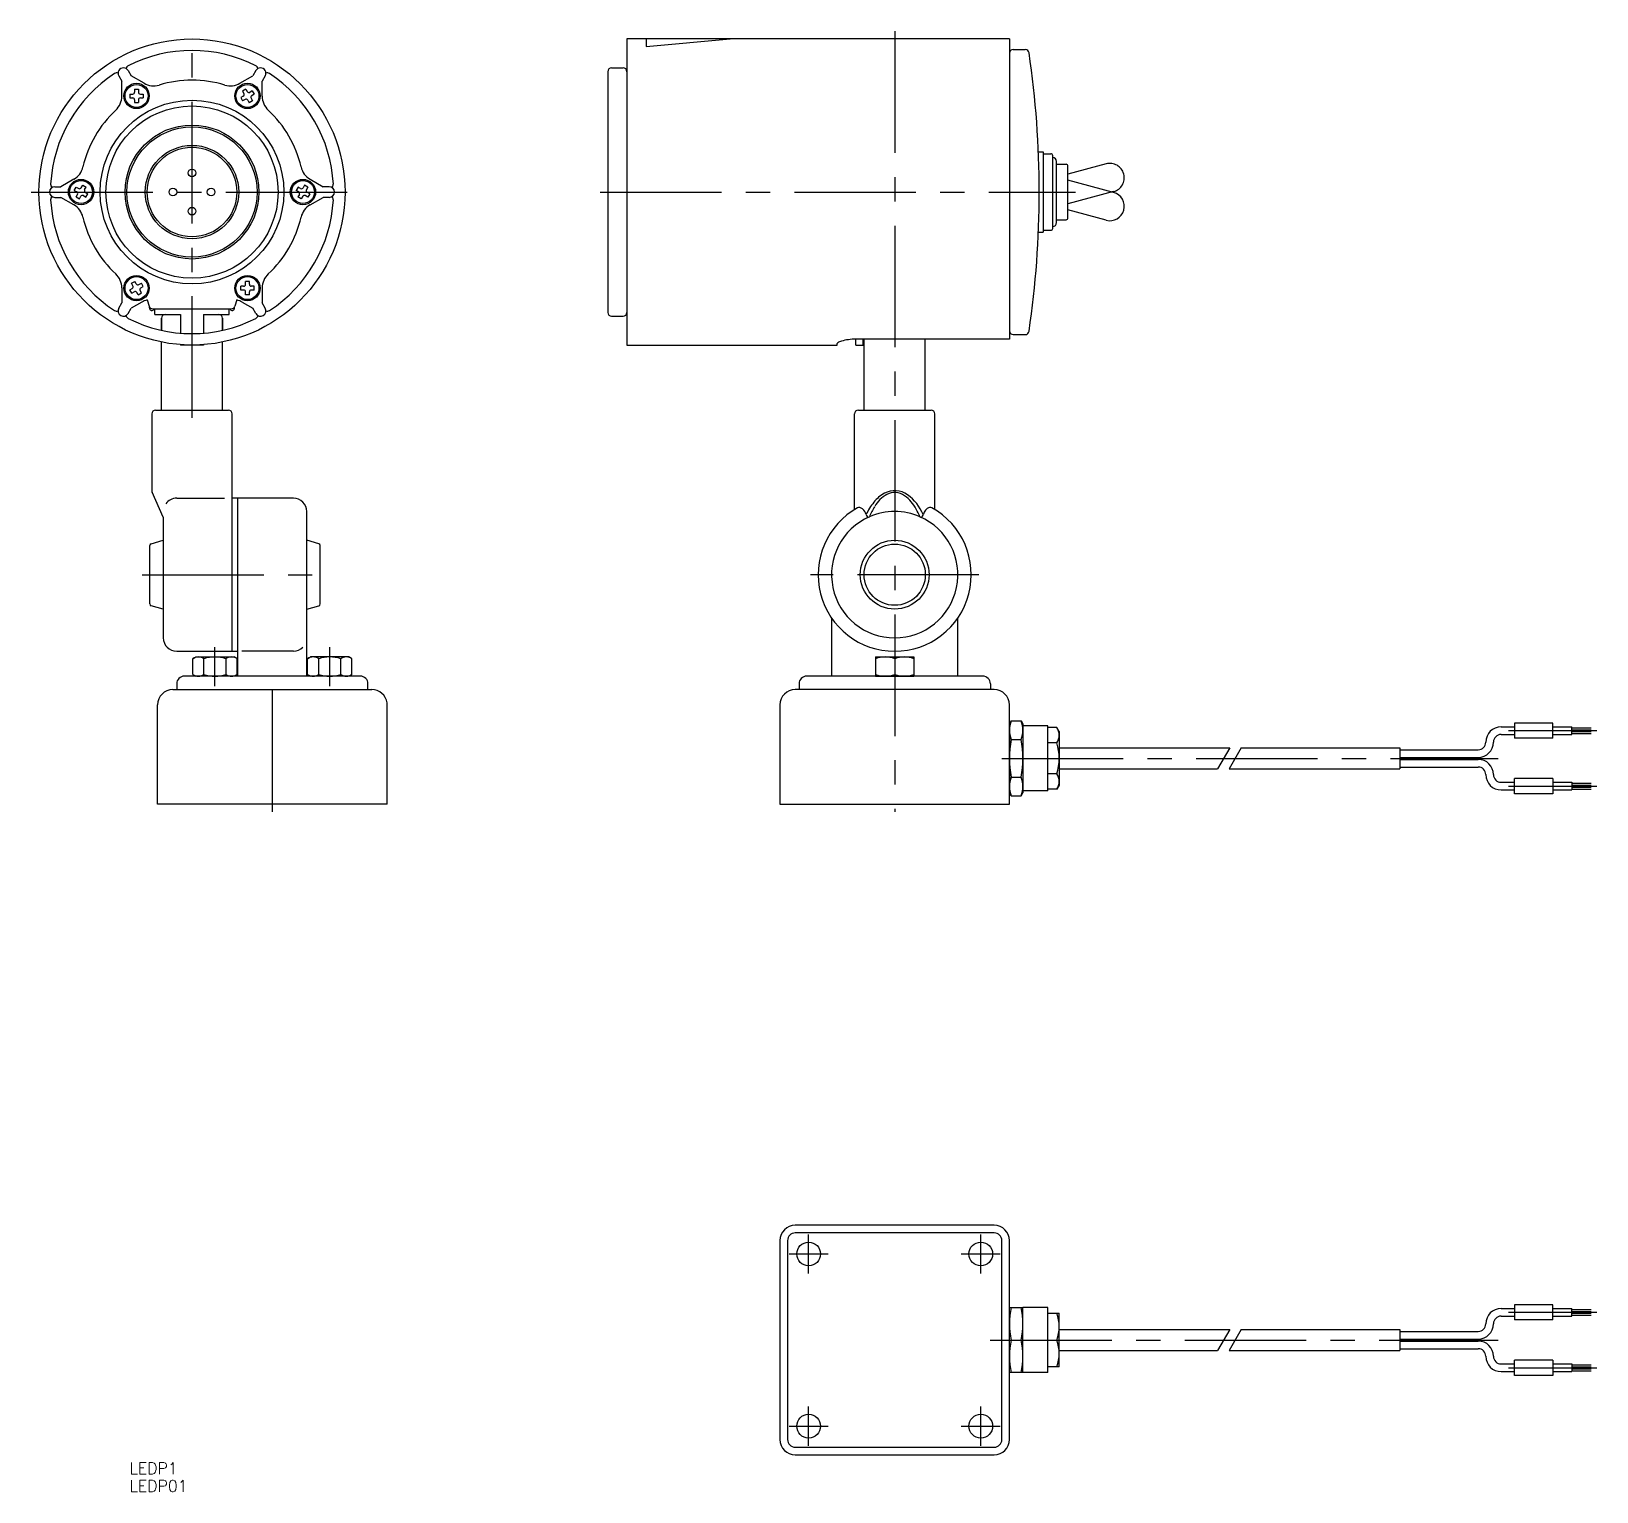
# Model space of a CAD drawing. Extents: x -226 to 183, y -178 to 204.
import ezdxf

# ---------------------------------------------------------------- set-up
doc = ezdxf.new("R2010")
doc.units = 0
doc.linetypes.add('CENTER', pattern=[50.8, 31.75, -6.35, 6.35, -6.35])
doc.linetypes.add('PHANTOM', pattern=[63.5, 31.75, -6.35, 6.35, -6.35, 6.35, -6.35])
doc.layers.get('0').update_dxf_attribs({"linetype": 'CONTINUOUS'})
doc.layers.add('CENTER', color=1, linetype='CENTER')
doc.styles.get("Standard").update_dxf_attribs({"font": 'txt.shx', "height": 3, "bigfont": 'bigfont.shx'})

# ---------------------------------------------------------------- blocks, each defined once
blk = doc.blocks.new('*U18')
at = {"color": 7, "linetype": 'CONTINUOUS'}
blk.add_text('LEDP1', height=3, dxfattribs=at).set_placement((-200, -173))
blk = doc.blocks.new('*U19')
at = {"color": 7, "linetype": 'CONTINUOUS'}
blk.add_text('LEDP01', height=3, dxfattribs=at).set_placement((-200, -177.62))

msp = doc.modelspace()

# ---------------------------------------------------------------- linework, layer by layer
at = {"color": 7, "linetype": 'CONTINUOUS'}
for p, q in [((30, 202), (-70, 202)), ((-70, 202), (-70, 122)), ((-65, 202), (-65, 200)), ((-65, 200), (-43, 202)), ((30, 202), (30, 123.54)), ((31, 199.25), (34.14, 199.25)), ((-202.81, 192.35), (-202.01, 190.96)), ((-200.38, 193.75), (-199.58, 192.36)), ((-196.21, 190.41), (-199.58, 192.36)), ((-171.13, 190.41), (-167.76, 192.36)), ((-166.96, 193.75), (-167.76, 192.36)), ((-164.53, 192.35), (-165.33, 190.96)), ((-75, 193.45), (-75, 130.55)), ((-74, 194.45), (-71, 194.45)), ((-202.01, 187.07), (-202.01, 190.96)), ((-198.67, 188.86), (-198.67, 188.11)), ((-198.67, 188.86), (-197.67, 188.86)), ((-197.67, 188.86), (-197.67, 188.11)), ((-169.61, 188.88), (-170.48, 188.38)), ((-170.48, 188.38), (-170.1, 187.73)), ((-169.61, 188.88), (-169.24, 188.23)), ((-167.91, 188.42), (-168.56, 188.05)), ((-167.91, 188.42), (-167.41, 187.56)), ((-165.33, 187.07), (-165.33, 190.96)), ((-199.92, 187.61), (-199.17, 187.61)), ((-199.92, 187.61), (-199.92, 186.61)), ((-199.92, 186.61), (-199.17, 186.61)), ((-198.67, 186.11), (-198.67, 185.36)), ((-198.67, 185.36), (-197.67, 185.36)), ((-197.67, 186.11), (-197.67, 185.36)), ((-197.17, 187.61), (-196.42, 187.61)), ((-197.17, 186.61), (-196.42, 186.61)), ((-196.42, 187.61), (-196.42, 186.61)), ((-170.29, 187.05), (-170.94, 186.67)), ((-170.94, 186.67), (-170.44, 185.81)), ((-169.79, 186.18), (-170.44, 185.81)), ((-169.1, 186), (-168.73, 185.35)), ((-167.86, 185.85), (-168.73, 185.35)), ((-168.24, 186.5), (-167.86, 185.85)), ((-167.41, 187.56), (-168.06, 187.18)), ((37.57, 172.5), (38.79, 172.5)), ((38.79, 172.5), (38.79, 151.5)), ((38.79, 172), (40.79, 172)), ((41.29, 152.5), (41.29, 171.5)), ((42.29, 154), (42.29, 170)), ((42.29, 169.25), (44.79, 169.25)), ((45.29, 155.25), (45.29, 168.75)), ((-214.55, 165.35), (-217.92, 163.4)), ((-212.6, 163.12), (-212.23, 163.77)), ((-212.23, 163.77), (-211.36, 163.27)), ((-154.23, 163.77), (-154.6, 163.12)), ((-153.36, 163.27), (-154.23, 163.77)), ((-152.79, 165.35), (-149.42, 163.4)), ((57.22, 161.88), (45.29, 165.08)), ((-219.52, 163.4), (-217.92, 163.4)), ((-219.52, 160.6), (-217.92, 160.6)), ((-214.55, 158.65), (-217.92, 160.6)), ((-214.44, 162.44), (-213.94, 163.31)), ((-214.44, 162.44), (-213.79, 162.07)), ((-213.98, 160.73), (-213.6, 161.38)), ((-213.98, 160.73), (-213.11, 160.23)), ((-213.94, 163.31), (-213.29, 162.93)), ((-213.11, 160.23), (-212.74, 160.88)), ((-212.06, 161.07), (-211.41, 160.69)), ((-211.74, 162.62), (-211.36, 163.27)), ((-211.56, 161.93), (-210.91, 161.56)), ((-211.41, 160.69), (-210.91, 161.56)), ((-155.94, 163.31), (-156.44, 162.44)), ((-155.79, 162.07), (-156.44, 162.44)), ((-155.6, 161.38), (-155.98, 160.73)), ((-155.11, 160.23), (-155.98, 160.73)), ((-155.29, 162.93), (-155.94, 163.31)), ((-154.74, 160.88), (-155.11, 160.23)), ((-153.41, 160.69), (-154.06, 161.07)), ((-153.36, 163.27), (-153.74, 162.62)), ((-152.91, 161.56), (-153.56, 161.93)), ((-152.91, 161.56), (-153.41, 160.69)), ((-152.79, 158.65), (-149.42, 160.6)), ((-147.82, 163.4), (-149.42, 163.4)), ((-147.82, 160.6), (-149.42, 160.6)), ((45.29, 155.25), (45.29, 158.25)), ((55.28, 154.64), (45.29, 157.31)), ((37.57, 151.5), (38.79, 151.5)), ((38.79, 152), (40.79, 152)), ((42.29, 154.75), (44.79, 154.75)), ((-202.01, 136.93), (-202.01, 133.04)), ((-199.94, 136.44), (-199.29, 136.82)), ((-199.44, 135.58), (-199.94, 136.44)), ((-199.48, 138.15), (-198.61, 138.65)), ((-199.1, 137.5), (-199.48, 138.15)), ((-199.44, 135.58), (-198.79, 135.95)), ((-198.24, 138), (-198.61, 138.65)), ((-197.73, 135.12), (-198.1, 135.77)), ((-197.73, 135.12), (-196.86, 135.62)), ((-197.56, 137.82), (-196.91, 138.19)), ((-196.86, 135.62), (-197.24, 136.27)), ((-197.06, 136.95), (-196.41, 137.33)), ((-196.41, 137.33), (-196.91, 138.19)), ((-170.17, 137.39), (-170.92, 137.39)), ((-170.92, 136.39), (-170.92, 137.39)), ((-170.17, 136.39), (-170.92, 136.39)), ((-169.67, 137.89), (-169.67, 138.64)), ((-168.67, 138.64), (-169.67, 138.64)), ((-169.67, 135.14), (-169.67, 135.89)), ((-168.67, 135.14), (-169.67, 135.14)), ((-168.67, 137.89), (-168.67, 138.64)), ((-168.67, 135.14), (-168.67, 135.89)), ((-167.42, 137.39), (-168.17, 137.39)), ((-167.42, 136.39), (-168.17, 136.39)), ((-167.42, 136.39), (-167.42, 137.39)), ((-165.33, 136.93), (-165.33, 133.04)), ((-202.81, 131.65), (-202.01, 133.04)), ((-200.38, 130.25), (-199.58, 131.64)), ((-196.8, 133.25), (-199.58, 131.64)), ((-195.42, 133.79), (-194.9, 132.19)), ((-194.66, 131.4), (-194.74, 131.88)), ((-193.95, 131.5), (-173.4, 131.5)), ((-193.42, 130), (-193.42, 131.5)), ((-173.92, 130), (-173.92, 131.5)), ((-172.61, 131.88), (-172.68, 131.4)), ((-171.92, 133.79), (-172.45, 132.19)), ((-170.54, 133.25), (-167.76, 131.64)), ((-166.96, 130.25), (-167.76, 131.64)), ((-164.53, 131.65), (-165.33, 133.04)), ((-193.42, 130), (-186.67, 130)), ((-191.67, 129), (-191.67, 125.88)), ((-191.67, 125.88), (-191.67, 129)), ((-186.67, 130), (-186.67, 125.12)), ((-180.67, 130), (-180.67, 125.12)), ((-180.67, 130), (-173.92, 130)), ((-175.67, 129), (-175.67, 125.88)), ((-175.67, 125.88), (-175.67, 129)), ((-74, 129.55), (-71, 129.55)), ((-191.67, 105), (-191.67, 122.81)), ((-175.67, 105), (-175.67, 122.81)), ((30, 123.54), (-10.2, 123.54)), ((-10.2, 122), (-10.2, 123.54)), ((-8, 123.54), (-8.2, 123.54)), ((-8.2, 122), (-8.2, 123.54)), ((-8, 105), (-8, 123.54)), ((8, 105), (8, 123.54)), ((31, 124.75), (34.14, 124.75)), ((-186.67, 122.11), (-186.67, 122)), ((-180.67, 122), (-186.67, 122)), ((-180.67, 122.11), (-180.67, 122)), ((-70, 122), (-15, 122)), ((-15, 122), (-15, 122.45)), ((-10.2, 122), (-8.2, 122)), ((-194.17, 104), (-194.17, 83.96)), ((-193.17, 105), (-174.17, 105)), ((-173.17, 42), (-173.17, 104)), ((-10.5, 79.02), (-10.5, 104)), ((-9.5, 105), (9.5, 105)), ((10.5, 79.02), (10.5, 104)), ((-191.17, 77.06), (-194.08, 83.55)), ((-187.67, 82), (-175.17, 82)), ((-157.17, 82), (-173.17, 82)), ((-173.17, 42), (-173.17, 82)), ((-171.67, 35.5), (-171.67, 82)), ((-153.67, 35.5), (-153.67, 78.5)), ((-191.17, 77.06), (-191.17, 45.5)), ((-194.67, 54.38), (-194.67, 69.62)), ((-194.31, 70.1), (-191.17, 71)), ((-150.53, 70.1), (-153.67, 71)), ((-150.17, 54.38), (-150.17, 69.62)), ((-191.17, 53), (-194.31, 53.9)), ((-153.67, 53), (-150.53, 53.9)), ((-16.5, 50.7), (-16.5, 35.5)), ((16.5, 35.5), (16.5, 50.7)), ((-187.67, 42), (-173.17, 42)), ((-173.17, 42), (-171.67, 42)), ((-157.17, 42), (-170.67, 42)), ((-183.45, 40.05), (-182.67, 40.5)), ((-183.45, 35.95), (-183.45, 40.05)), ((-182.67, 40.5), (-172.67, 40.5)), ((-180.56, 35.95), (-180.56, 40.05)), ((-174.78, 35.95), (-174.78, 40.05)), ((-171.9, 40.05), (-172.67, 40.5)), ((-171.9, 35.95), (-171.9, 40.05)), ((-153.45, 40.05), (-152.67, 40.5)), ((-153.45, 35.95), (-153.45, 40.05)), ((-142.67, 40.5), (-152.67, 40.5)), ((-150.56, 35.95), (-150.56, 40.05)), ((-144.78, 35.95), (-144.78, 40.05)), ((-141.9, 40.05), (-142.67, 40.5)), ((-141.9, 35.95), (-141.9, 40.05)), ((-5, 40.5), (-5, 35.5)), ((-5, 40.5), (5, 40.5)), ((0, 40.05), (0, 35.95)), ((5, 40.5), (5, 35.5)), ((-187.67, 33.5), (-187.67, 32)), ((-139.67, 35.5), (-185.67, 35.5)), ((-183.45, 35.95), (-182.67, 35.5)), ((-171.9, 35.95), (-172.67, 35.5)), ((-153.45, 35.95), (-152.67, 35.5)), ((-141.9, 35.95), (-142.67, 35.5)), ((-137.67, 32), (-137.67, 33.5)), ((-25, 33.5), (-25, 32)), ((23, 35.5), (-23, 35.5)), ((-5, 35.5), (5, 35.5)), ((25, 33.5), (25, 32)), ((-188.67, 32), (-136.67, 32)), ((26, 32), (-26, 32)), ((25, 32), (-25, 32)), ((-192.67, 2), (-192.67, 28)), ((-132.67, 2), (-132.67, 28)), ((-30, 28), (-30, 2)), ((30, 2), (30, 28)), ((30.48, 23.82), (30, 22.99)), ((30, 22.99), (30, 5.01)), ((30.48, 23.82), (33.02, 23.82)), ((33.02, 23.82), (33.5, 22.99)), ((33.5, 22.99), (33.5, 5.01)), ((40, 22.5), (33.5, 22.5)), ((40, 5.5), (40, 22.5)), ((40, 5.92), (40, 22.09)), ((42.38, 22.09), (40, 22.09)), ((43, 21), (42.38, 22.09)), ((43, 21), (43, 7)), ((158.5, 22.25), (162, 22.25)), ((172, 23.25), (162, 23.25)), ((162, 23.25), (162, 19.25)), ((172, 19.25), (172, 23.25)), ((172, 22.25), (177, 22.25)), ((177, 20.25), (177, 22.25)), ((177, 22), (182, 22)), ((177, 21.5), (182, 21.5)), ((177, 21), (182, 21)), ((177, 20.5), (182, 20.5)), ((30.48, 18.91), (33.02, 18.91)), ((42.38, 18.05), (40, 18.05)), ((43, 16.75), (87.59, 16.75)), ((90.59, 16.75), (132, 16.75)), ((132, 16.75), (132, 11.25)), ((158.5, 20.25), (162, 20.25)), ((172, 19.25), (162, 19.25)), ((172, 20.25), (177, 20.25)), ((132, 16.25), (152.5, 16.25)), ((132, 14.25), (152.5, 14.25)), ((132, 13.75), (152.5, 13.75)), ((30.48, 9.09), (33.02, 9.09)), ((42.38, 9.96), (40, 9.96)), ((43, 11.25), (84.41, 11.25)), ((87.41, 11.25), (132, 11.25)), ((132, 11.75), (152.5, 11.75)), ((162, 4.75), (162, 8.75)), ((172, 8.75), (162, 8.75)), ((172, 8.75), (172, 4.75)), ((30.48, 4.19), (30, 5.01)), ((30.48, 4.19), (33.02, 4.19)), ((33.02, 4.19), (33.5, 5.01)), ((40, 5.5), (33.5, 5.5)), ((42.38, 5.92), (40, 5.92)), ((43, 7), (42.38, 5.92)), ((158.5, 7.75), (162, 7.75)), ((158.5, 5.75), (162, 5.75)), ((172, 4.75), (162, 4.75)), ((172, 7.75), (177, 7.75)), ((172, 5.75), (177, 5.75)), ((177, 7.75), (177, 5.75)), ((177, 7.5), (182, 7.5)), ((177, 7), (182, 7)), ((177, 6.5), (182, 6.5)), ((177, 6), (182, 6)), ((-132.67, 2), (-192.67, 2)), ((-30, 2), (30, 2)), ((26, -108), (-26, -108)), ((26, -110), (-26, -110)), ((-30, -112), (-30, -164)), ((-28, -112), (-28, -164)), ((28, -164), (28, -112)), ((30, -164), (30, -112)), ((30, -146.5), (30, -129.5)), ((30, -129.5), (33.5, -129.5)), ((40, -129.5), (33.5, -129.5)), ((33.5, -146.5), (33.5, -129.5)), ((40, -146.5), (40, -129.5)), ((158.5, -129.75), (162, -129.75)), ((172, -128.75), (162, -128.75)), ((162, -128.75), (162, -132.75)), ((172, -132.75), (172, -128.75)), ((172, -129.75), (177, -129.75)), ((177, -131.75), (177, -129.75)), ((177, -130), (182, -130)), ((177, -130.5), (182, -130.5)), ((40, -145), (40, -131)), ((40, -131), (43, -131)), ((43, -145), (43, -131)), ((158.5, -131.75), (162, -131.75)), ((172, -132.75), (162, -132.75)), ((172, -131.75), (177, -131.75)), ((177, -131), (182, -131)), ((177, -131.5), (182, -131.5)), ((30.48, -138), (33.02, -138)), ((40, -138), (42.37, -138)), ((43, -135.25), (87.59, -135.25)), ((90.59, -135.25), (132, -135.25)), ((132, -135.25), (132, -140.75)), ((132, -135.75), (152.5, -135.75)), ((132, -137.75), (152.5, -137.75)), ((132, -138.25), (152.5, -138.25)), ((43, -140.75), (84.41, -140.75)), ((87.41, -140.75), (132, -140.75)), ((132, -140.25), (152.5, -140.25)), ((40, -146.5), (30, -146.5)), ((43, -145), (40, -145)), ((158.5, -144.25), (162, -144.25)), ((158.5, -146.25), (162, -146.25)), ((162, -147.25), (162, -143.25)), ((172, -143.25), (162, -143.25)), ((172, -147.25), (162, -147.25)), ((172, -143.25), (172, -147.25)), ((172, -144.25), (177, -144.25)), ((172, -146.25), (177, -146.25)), ((177, -144.25), (177, -146.25)), ((177, -144.5), (182, -144.5)), ((177, -145), (182, -145)), ((177, -145.5), (182, -145.5)), ((177, -146), (182, -146)), ((-26, -166), (26, -166)), ((-26, -168), (26, -168))]:
    msp.add_line(p, q, dxfattribs=at)
at = {"color": 3, "linetype": 'PHANTOM'}
for p, q in [((55.28, 169.36), (45.29, 166.69)), ((57.22, 162.12), (45.29, 158.92))]:
    msp.add_line(p, q, dxfattribs=at)
at = {"color": 3, "linetype": 'CONTINUOUS'}
for p, q in [((87.59, 16.75), (84.41, 11.25)), ((90.59, 16.75), (87.41, 11.25)), ((87.59, -135.25), (84.41, -140.75)), ((90.59, -135.25), (87.41, -140.75))]:
    msp.add_line(p, q, dxfattribs=at)
at = {"color": 7, "linetype": 'CONTINUOUS'}
for centre, radius in [((-183.67, 162), 40), ((-198.17, 187.11), 3.31), ((-198.17, 187.11), 3), ((-169.17, 187.11), 3.31), ((-169.17, 187.11), 3), ((-183.67, 162), 24), ((-183.67, 162), 22.5), ((-183.67, 162), 17.5), ((-183.67, 162), 17), ((-183.67, 162), 12.2), ((-183.67, 162), 11.7), ((-183.67, 167), 1), ((-212.67, 162), 3.31), ((-212.67, 162), 3), ((-154.67, 162), 3.31), ((-154.67, 162), 3), ((-188.67, 162), 1), ((-178.67, 162), 1), ((-183.67, 157), 1), ((-198.17, 136.89), 3.31), ((-198.17, 136.89), 3), ((-169.17, 136.89), 3.31), ((-169.17, 136.89), 3), ((0, 62), 9), ((0, 62), 8), ((-22.5, -115.5), 3.1), ((22.5, -115.5), 3.1), ((-22.5, -160.5), 3.1), ((22.5, -160.5), 3.1)]:
    msp.add_circle(centre, radius, dxfattribs=at)
for centre, radius, start, end in [((-183.67, 162), 37, 63.1847, 116.8153), ((31, 198.25), 1, 90, 180), ((34.14, 198.25), 1, 8.371, 90), ((-212.21, 162), 250, 351.629, 8.371), ((-183.67, 162), 37, 123.1847, 176.8153), ((-203.38, 192.13), 1, 67.7116, 123.1847), ((-201.6, 193.05), 1.4, 30, 210), ((-199.91, 194.13), 1, 116.8153, 172.2884), ((-167.43, 194.13), 1, 7.7116, 63.1847), ((-165.75, 193.05), 1.4, 330, 150), ((-163.97, 192.13), 1, 56.8153, 112.2884), ((-183.67, 162), 37, 3.1847, 56.8153), ((-74, 193.45), 1, 90, 180), ((-71, 193.45), 1, 0, 90), ((-193.71, 194.75), 5, 240, 287.048), ((-183.67, 162), 29.25, 72.952, 107.048), ((-173.63, 194.75), 5, 252.952, 300), ((-168.81, 188.48), 0.5, 210, 300), ((-207.01, 187.07), 5, 312.952, 0), ((-199.17, 188.11), 0.5, 270, 0), ((-199.17, 186.11), 0.5, 0, 90), ((-197.17, 188.11), 0.5, 180, 270), ((-197.17, 186.11), 0.5, 90, 180), ((-170.54, 187.48), 0.5, 300, 30), ((-169.54, 185.75), 0.5, 30, 120), ((-167.81, 186.75), 0.5, 120, 210), ((-160.33, 187.07), 5, 180, 227.048), ((-183.67, 162), 29.25, 132.952, 167.048), ((-183.67, 162), 29.25, 12.952, 47.048), ((40.79, 171.5), 0.5, 0, 90), ((-217.05, 169.68), 5, 300, 347.048), ((-150.29, 169.68), 5, 192.952, 240), ((41.29, 170), 1, 0, 90), ((44.79, 168.75), 0.5, 0, 90), ((-219.62, 164), 1, 176.8153, 232.2884), ((-147.73, 164), 1, 307.7116, 3.1847), ((-219.52, 162), 1.4, 90, 270), ((-219.62, 160), 1, 127.7116, 183.1847), ((-183.67, 162), 37, 183.1847, 236.8153), ((-214.04, 161.63), 0.5, 330, 60), ((-213.04, 163.37), 0.5, 240, 330), ((-212.31, 160.63), 0.5, 60, 150), ((-211.31, 162.37), 0.5, 150, 240), ((-183.67, 162), 37, 303.1847, 356.8153), ((-156.04, 161.63), 0.5, 330, 60), ((-155.04, 163.37), 0.5, 240, 330), ((-154.31, 160.63), 0.5, 60, 150), ((-153.31, 162.37), 0.5, 150, 240), ((-147.82, 162), 1.4, 270, 90), ((-147.73, 160), 1, 356.8153, 52.2884), ((56.25, 158.26), 3.75, 255, 75), ((-217.05, 154.32), 5, 12.952, 60), ((-150.29, 154.32), 5, 120, 167.048), ((-183.67, 162), 29.25, 192.952, 227.048), ((-183.67, 162), 29.25, 312.952, 347.048), ((40.79, 152.5), 0.5, 270, 0), ((41.29, 154), 1, 270, 0), ((44.79, 155.25), 0.5, 270, 0), ((-207.01, 136.93), 5, 0, 47.048), ((-160.33, 136.93), 5, 132.952, 180), ((-199.54, 137.25), 0.5, 300, 30), ((-198.54, 135.52), 0.5, 30, 120), ((-197.81, 138.25), 0.5, 210, 300), ((-196.81, 136.52), 0.5, 120, 210), ((-170.17, 137.89), 0.5, 270, 0), ((-170.17, 135.89), 0.5, 0, 90), ((-168.17, 137.89), 0.5, 180, 270), ((-168.17, 135.89), 0.5, 90, 180), ((-203.38, 131.87), 1, 236.8153, 292.2884), ((-201.6, 130.95), 1.4, 150, 330), ((-194.3, 128.92), 5, 102.9541, 120), ((-193.95, 132.5), 1, 198.1471, 270), ((-194.17, 131.5), 0.5, 191.8167, 0), ((-173.17, 131.5), 0.5, 180, 348.1833), ((-173.4, 132.5), 1, 270, 341.8529), ((-173.04, 128.92), 5, 60, 77.0459), ((-165.75, 130.95), 1.4, 210, 30), ((-163.97, 131.87), 1, 247.7116, 303.1847), ((-199.91, 129.87), 1, 187.7116, 243.1847), ((-183.67, 162), 37, 243.1847, 296.8153), ((-190.67, 129), 1, 90, 180), ((-176.67, 129), 1, 0, 90), ((-167.43, 129.87), 1, 296.8153, 352.2884), ((-74, 130.55), 1, 180, 270), ((-71, 130.55), 1, 270, 0), ((-13.34, 120.38), 2.73, 102.8389, 124.5798), ((-10.25, 109.58), 13.96, 89.8102, 105.3472), ((31, 125.75), 1, 180, 270), ((34.14, 125.75), 1, 270, 351.629), ((-14.72, 122.39), 0.285, 124.1482, 163.1009), ((-14.88, 122.45), 0.119, 168.49, 179.8965), ((-193.17, 104), 1, 90, 180), ((-174.17, 104), 1, 0, 90), ((-9.5, 104), 1, 90, 180), ((9.5, 104), 1, 0, 90), ((-193.17, 83.96), 1, 180, 210), ((-187.67, 78.5), 3.5, 90, 144.7575), ((-157.17, 78.5), 3.5, 0, 90), ((1.58, 75.42), 8.94, 118.6063, 141.9614), ((2.08, 75.58), 8.46, 119.1433, 149.8451), ((0.02, 78.28), 5.68, 54.1295, 118.5824), ((0.02, 79), 4.47, 54.7855, 117.4586), ((-3.25, 74.49), 10.03, 27.6308, 54.424), ((-4.04, 72.81), 12.49, 23.0274, 53.7648), ((0, 62), 20, 119.0395, 60.9605), ((-9.32, 78.75), 0.837, 75.9797, 117.9178), ((-9.54, 77.83), 1.78, 50.209, 76.0954), ((-10.31, 76.96), 2.95, 14.546, 49.5832), ((6.81, 71.1), 15.73, 141.2877, 155.179), ((9.03, 70.93), 16.82, 148.2836, 158.377), ((0, 62), 16.5, 66.4217, 113.5783), ((-10.15, 70.41), 18.04, 21.8255, 28.9177), ((4.07, 78.7), 3.54, 341.2038, 345.3111), ((10.31, 76.97), 2.94, 140.144, 163.6487), ((9.61, 77.66), 1.96, 105.3973, 142.4336), ((9.31, 78.72), 0.861, 62.6129, 105.0446), ((0, 62), 16.5, 113.5783, 66.4217), ((-6.47, 77.92), 1.02, 192.8666, 221.4345), ((-6.84, 77.57), 0.504, 219.0403, 296.5542), ((6.91, 77.81), 0.753, 246.1236, 258.9924), ((6.85, 77.54), 0.473, 258.6121, 305.3937), ((6.6, 77.83), 0.863, 307.8434, 341.5651), ((-194.17, 69.62), 0.5, 105.9454, 180), ((-150.67, 69.62), 0.5, 0, 74.0546), ((-194.17, 54.38), 0.5, 180, 254.0546), ((-150.67, 54.38), 0.5, 285.9454, 0), ((-187.67, 45.5), 3.5, 180, 270), ((-157.17, 45.5), 3.5, 270, 315.5847), ((-182, 37.94), 2.56, 55.6158, 124.3842), ((-177.67, 30.95), 9.55, 72.412, 107.588), ((-173.34, 37.94), 2.56, 55.6158, 124.3842), ((-152, 37.94), 2.56, 55.6158, 124.3842), ((-147.67, 30.95), 9.55, 72.412, 107.588), ((-143.34, 37.94), 2.56, 55.6158, 124.3842), ((-2.5, 33.28), 7.22, 69.7438, 110.2562), ((2.5, 33.28), 7.22, 69.7438, 110.2562), ((-185.67, 33.5), 2, 90, 180), ((-182, 38.06), 2.56, 235.6158, 304.3842), ((-177.67, 45.05), 9.55, 252.412, 287.588), ((-173.34, 38.06), 2.56, 235.6158, 304.3842), ((-152, 38.06), 2.56, 235.6158, 304.3842), ((-147.67, 45.05), 9.55, 252.412, 287.588), ((-143.34, 38.06), 2.56, 235.6158, 304.3842), ((-139.67, 33.5), 2, 0, 90), ((-23, 33.5), 2, 90, 180), ((-2.5, 42.72), 7.22, 249.7438, 290.2562), ((2.5, 42.72), 7.22, 249.7438, 290.2562), ((23, 33.5), 2, 0, 90), ((-188.67, 28), 4, 90, 180), ((-136.67, 28), 4, 7.1808, 90), ((-26, 28), 4, 90, 180), ((26, 28), 4, 0, 90), ((-136.67, 28), 4, 0, 7.1808), ((36.55, 21.36), 6.55, 158.0126, 201.9874), ((26.95, 21.36), 6.55, 338.0126, 21.9874), ((39.42, 20.07), 3.58, 325.6158, 34.3842), ((158.5, 18.25), 4, 90, 180), ((55.51, 14), 25.51, 168.9055, 191.0945), ((7.99, 14), 25.51, 348.9055, 11.0945), ((29.61, 14), 13.39, 342.42, 17.58), ((152.5, 18.25), 2, 270, 0), ((152.5, 18.25), 4, 270, 0), ((158.5, 18.25), 2, 90, 180), ((152.5, 9.75), 4, 0, 90), ((36.55, 6.64), 6.55, 158.0126, 201.9874), ((26.95, 6.64), 6.55, 338.0126, 21.9874), ((39.42, 7.94), 3.58, 325.6158, 34.3842), ((152.5, 9.75), 2, 0, 90), ((158.5, 9.75), 4, 180, 270), ((158.5, 9.75), 2, 180, 270), ((-26, -112), 4, 90, 180), ((-26, -112), 2, 90, 180), ((26, -112), 4, 0, 90), ((26, -112), 2, 0, 90), ((49.18, -133.75), 19.18, 167.201, 192.799), ((14.32, -133.75), 19.18, 347.201, 12.799), ((158.5, -133.75), 4, 90, 180), ((32.89, -134.5), 10.11, 339.7438, 20.2562), ((152.5, -133.75), 2, 270, 0), ((152.5, -133.75), 4, 270, 0), ((158.5, -133.75), 2, 90, 180), ((49.18, -142.25), 19.18, 167.201, 192.799), ((14.32, -142.25), 19.18, 347.201, 12.799), ((32.89, -141.5), 10.11, 339.7438, 20.2562), ((152.5, -142.25), 4, 0, 90), ((152.5, -142.25), 2, 0, 90), ((158.5, -142.25), 4, 180, 270), ((158.5, -142.25), 2, 180, 270), ((-26, -164), 4, 180, 270), ((-26, -164), 2, 180, 270), ((26, -164), 4, 270, 0), ((26, -164), 2, 270, 0)]:
    msp.add_arc(centre, radius, start, end, dxfattribs=at)
at = {"color": 3, "linetype": 'PHANTOM'}
msp.add_arc((56.25, 165.74), 3.75, 285, 105, dxfattribs=at)
at = {"layer": 'CENTER', "color": 1, "linetype": 'CENTER'}
for p, q in [((-183.67, 103), (-183.67, 204)), ((0, 204), (0, 0)), ((-225.67, 162), (-141.67, 162)), ((-77, 162), (47.29, 162)), ((-196.67, 62), (-148.17, 62)), ((22, 62), (-22, 62)), ((-177.67, 32.9), (-177.67, 43.1)), ((-147.67, 32.9), (-147.67, 43.1)), ((-162.67, 0), (-162.67, 37.5)), ((160.46, 21.25), (183.48, 21.25)), ((28, 14), (157.74, 14)), ((160.46, 6.75), (183.48, 6.75)), ((-22.5, -120.6), (-22.5, -110.4)), ((22.5, -120.6), (22.5, -110.4)), ((-27.6, -115.5), (-17.4, -115.5)), ((17.4, -115.5), (27.6, -115.5)), ((160.46, -130.75), (183.48, -130.75)), ((24.99, -138), (157.74, -138)), ((160.46, -145.25), (183.48, -145.25)), ((-22.5, -165.6), (-22.5, -155.4)), ((22.5, -165.6), (22.5, -155.4)), ((-27.6, -160.5), (-17.4, -160.5)), ((17.4, -160.5), (27.6, -160.5))]:
    msp.add_line(p, q, dxfattribs=at)

# ---------------------------------------------------------------- block references
at = {"color": 7, "linetype": 'CONTINUOUS'}
for name in ['*U18', '*U19']:
    msp.add_blockref(name, (0, 0), dxfattribs=at)

doc.saveas('drawing.dxf')
